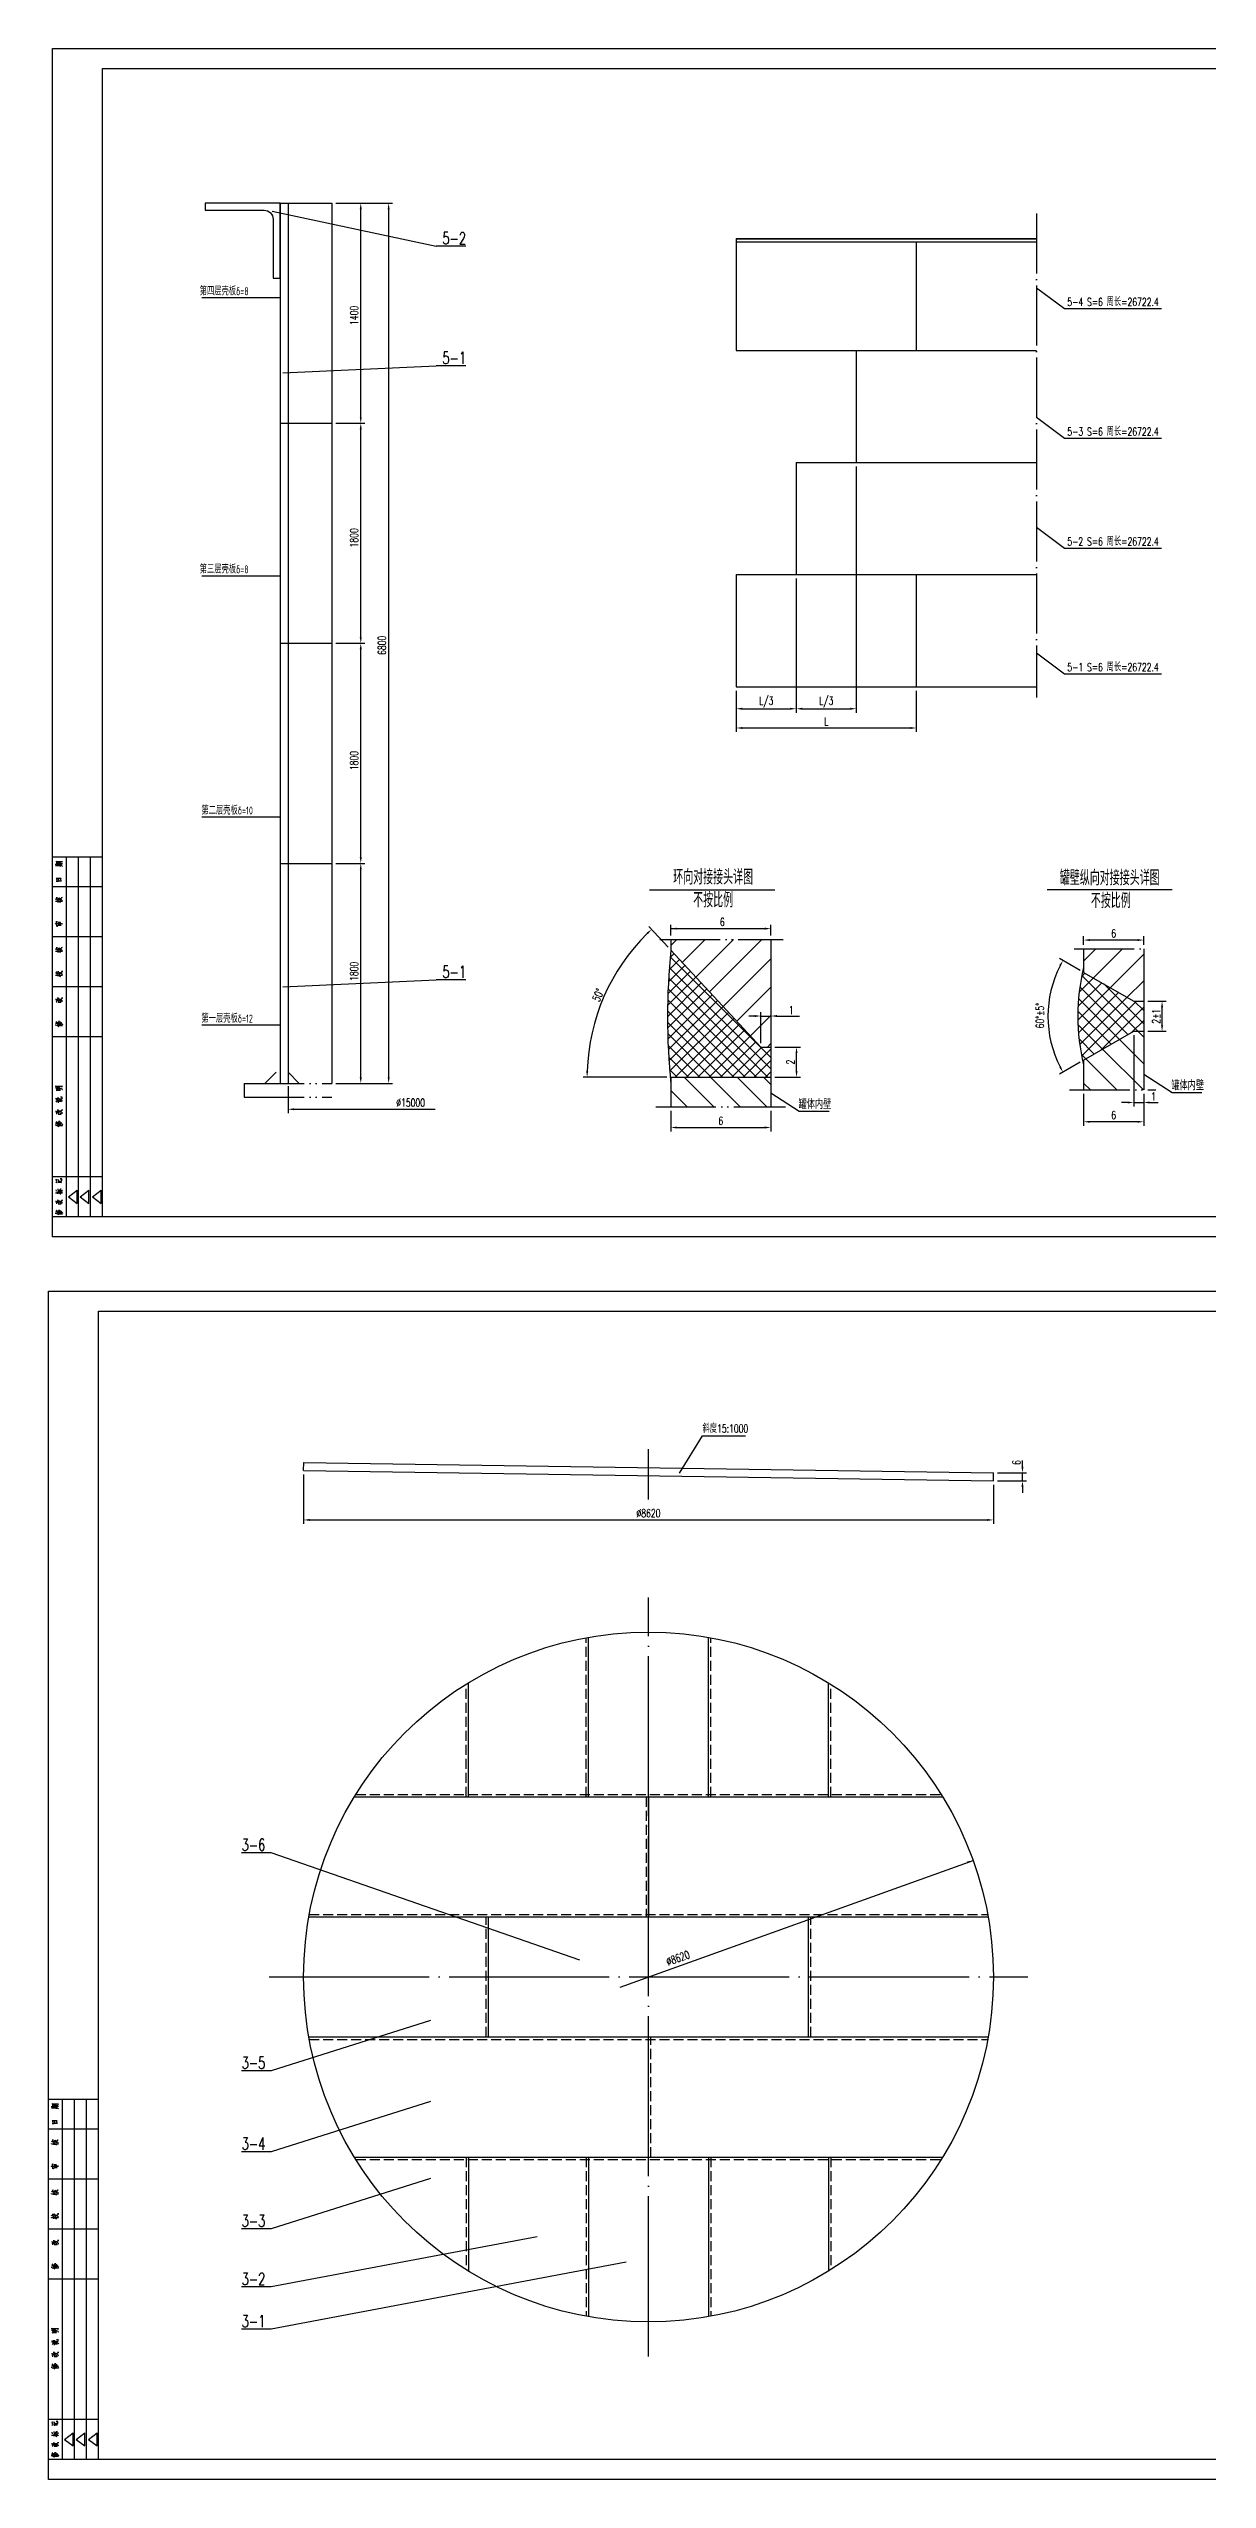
# Model space of a CAD drawing. Extents: x -7275 to 35952, y -7123 to 31390.
# Drawn here: x -7275 to 7205, y -7123 to 23253 of the extents above; entities that cross this region are included whole.
import ezdxf
from ezdxf.enums import TextEntityAlignment as Align

# ---------------------------------------------------------------- set-up
doc = ezdxf.new("R2010")
doc.units = 0
doc.header["$LTSCALE"] = 25
doc.header["$MEASUREMENT"] = 0
for name, pattern in [('DASHDOT-L', [90, 80, -5, 0, -5]), ('DASHDOT-M', [36, 30, -3, 0, -3]), ('DIVIDE-M', [39, 30, -3, 0, -3, 0, -3]), ('HIDDEN-M', [7, 5, -2])]:
    doc.linetypes.add(name, pattern=pattern)
doc.layers.get('0').update_dxf_attribs({"linetype": 'CONTINUOUS'})
for name, color, linetype in [('CDR_DWG1', 4, 'CONTINUOUS'), ('CDR_DWG2', 2, 'CONTINUOUS'), ('CDR_DWG3', 1, 'DASHDOT-M'), ('CDR_DWG4', 3, 'DIVIDE-M'), ('CDR_DWG5', 6, 'HIDDEN-M')]:
    doc.layers.add(name, color=color, linetype=linetype)
doc.styles.add('HZ', font='ROMANS.shx', dxfattribs={"width": 0.7, "height": 100, "bigfont": 'HZ.shx'})

# ---------------------------------------------------------------- blocks, each defined once
blk = doc.blocks.new('TUQA')
at = {"color": 4, "linetype": 'Continuous'}
for p, q in [((-25, 180), (0, 180)), ((-18, 0), (-18, 180)), ((0, 165), (-24.9, 165)), ((0, 140), (-24.9, 140)), ((0, 115), (-24.9, 115)), ((0, 90), (-24.9, 90)), ((0, 20), (-24.9, 20)), ((0, 0), (-25, 0))]:
    blk.add_line(p, q, dxfattribs=at)
at = {"color": 7, "linetype": 'Continuous'}
for p, q in [((-12, 0), (-12, 180)), ((-6, 0), (-6, 180))]:
    blk.add_line(p, q, dxfattribs=at)
at = {"color": 1, "linetype": 'Continuous'}
for p, q in [((-17.1, 10), (-12.7, 13.3)), ((-12.7, 6.7), (-12.7, 13.3)), ((-11.3, 10), (-6.9, 13.3)), ((-6.9, 6.7), (-6.9, 13.3)), ((-5.1, 10), (-0.8, 13.3)), ((-0.8, 6.7), (-0.8, 13.3)), ((-17.1, 10), (-12.7, 6.7)), ((-11.3, 10), (-6.9, 6.7)), ((-5.1, 10), (-0.8, 6.7))]:
    blk.add_line(p, q, dxfattribs=at)
at = {"color": 7, "linetype": 'Continuous'}
for points in [[(-23.7, 176.4), (-23.5, 176.4), (-23.5, 176.4), (-21.3, 176.4)], [(-23.5, 175.7), (-23.4, 175.7), (-23.4, 175.7), (-21.2, 175.7)], [(-23.3, 177), (-23, 177), (-23, 177), (-22.3, 177), (-22.3, 177), (-21.6, 177), (-21.6, 177), (-21.2, 177), (-21.2, 177), (-20.7, 176.8), (-20.7, 176.8), (-20.4, 176.7), (-20.4, 176.7), (-20, 176.4)], [(-22.9, 177), (-23.1, 177.8), (-23.1, 177.8), (-23.2, 177.7), (-23.2, 177.7), (-22.3, 177.7), (-22.3, 177.7), (-22.2, 177.7), (-22.2, 177.7), (-20.9, 177.7), (-20.9, 177.7), (-20.4, 177.7), (-20.4, 177.7), (-20.1, 177.7), (-20.1, 177.7), (-20, 177.7), (-20, 177.7), (-20.4, 177.3), (-20.4, 177.3), (-20.1, 177.6)], [(-22.7, 175.3), (-22.9, 176.8)], [(-22.2, 177.1), (-22.3, 177.5)], [(-22.2, 175.8), (-22.3, 176.2)], [(-21.8, 175.8), (-21.8, 176.2)], [(-21.5, 177), (-21.5, 177.1), (-21.5, 177.1), (-21.5, 177.5)], [(-21.1, 175.2), (-21.3, 176.8), (-21.3, 176.8), (-21.3, 176.7), (-21.3, 176.7), (-21.3, 176.6)], [(-21, 176.2), (-20.6, 176.5), (-20.6, 176.5), (-20.5, 176.5), (-20.5, 176.5), (-20.8, 176.4)], [(-20.9, 175.8), (-20.8, 175.8), (-20.8, 175.8), (-20.5, 175.6), (-20.5, 175.6), (-20.3, 175.4), (-20.3, 175.4), (-20.1, 175.2)], [(-23.6, 158.8), (-23.3, 159), (-23.3, 159), (-23.2, 159), (-23.2, 159), (-23.1, 159)], [(-23.3, 167.9), (-23, 167.9), (-23, 167.9), (-22.3, 167.9), (-22.3, 167.9), (-21.7, 168), (-21.7, 168), (-21.6, 168), (-21.6, 168), (-21.1, 168), (-21.1, 168), (-20.5, 168), (-20.5, 168), (-20.7, 168), (-20.7, 168), (-20.9, 168.9), (-20.9, 168.9), (-20.7, 169.1), (-20.7, 169.1), (-20.9, 169.2), (-20.9, 169.2), (-21.3, 169.2), (-21.3, 169.2), (-22, 169.2), (-22, 169.2), (-22.7, 169.2), (-22.7, 169.2), (-23.2, 169.2), (-23.2, 169.2), (-23.1, 169.3), (-23.1, 169.3), (-22.9, 167.9)], [(-22.7, 158.4), (-22.9, 159.8), (-22.9, 159.8), (-22.9, 159.7), (-22.9, 159.7), (-22.8, 159.5)], [(-22.7, 158.9), (-22.5, 158.9), (-22.5, 158.9), (-21.8, 158.5), (-21.8, 158.5), (-21.8, 158.4), (-21.8, 158.4), (-22, 159.2)], [(-22.6, 158.2), (-22.4, 157.2)], [(-22.4, 159.3), (-22.2, 159.3), (-22.2, 159.3), (-21.8, 159), (-21.8, 159), (-21.8, 159), (-21.8, 159), (-21.5, 158.8), (-21.5, 158.8), (-21.2, 158.5), (-21.2, 158.5), (-20.9, 158.2)], [(-22.2, 157.9), (-21.9, 158.2)], [(-21.9, 168), (-22.1, 168.9), (-22.1, 168.9), (-22.1, 168.8), (-22.1, 168.8), (-22, 168.6)], [(-21.8, 159.5), (-21.6, 159.4), (-21.6, 159.4), (-21.1, 159.1), (-21.1, 159.1), (-20.8, 158.8), (-20.8, 158.8), (-20.5, 158.5), (-20.5, 158.5), (-20.3, 158.2), (-20.3, 158.2), (-20.1, 158)], [(-21, 159), (-20.5, 159.5), (-20.5, 159.5), (-20.3, 159.6), (-20.3, 159.6), (-20.6, 159.5)], [(-23.7, 146.4), (-23.4, 146.6), (-23.4, 146.6), (-23.2, 146.6)], [(-23.6, 157.8), (-23.5, 157.9), (-23.5, 157.9), (-23.5, 157.8), (-23.5, 157.8), (-20.1, 157.8), (-20.1, 157.8), (-20.4, 157.8), (-20.4, 157.8), (-20.6, 157.8)], [(-22.9, 145.5), (-23, 147.8), (-23, 147.8), (-23.1, 147.7), (-23.1, 147.7), (-22.7, 147.4)], [(-22.8, 146.5), (-22.7, 146.6), (-22.7, 146.6), (-20.1, 146.5), (-20.1, 146.5), (-20.3, 146.5), (-20.3, 146.5), (-20.6, 146.5)], [(-22.4, 157.9), (-22, 157.6), (-22, 157.6), (-21.6, 157.5), (-21.6, 157.5), (-21.3, 157.3), (-21.3, 157.3), (-21.1, 157.1)], [(-21.2, 147.1), (-21.1, 147.2), (-21.1, 147.2), (-22.4, 147.4), (-22.4, 147.4), (-22.3, 147.4), (-22.3, 147.4), (-22.1, 145.8)], [(-22.4, 145.7), (-22.1, 145.8), (-22.1, 145.8), (-20.8, 145.9), (-20.8, 145.9), (-21.1, 145.9), (-21.1, 145.9), (-21.2, 147.1), (-21.2, 147.1), (-21.2, 147), (-21.2, 147), (-21.2, 146.7)], [(-21.7, 146.1), (-21.8, 147)], [(-23.6, 133.8), (-23.3, 134), (-23.3, 134), (-23.2, 134), (-23.2, 134), (-23.1, 134)], [(-23.2, 145.5), (-22.9, 145.5), (-22.9, 145.5), (-22.7, 145.5), (-22.7, 145.5), (-22.5, 145.4), (-22.5, 145.4), (-22.4, 145.4)], [(-22.7, 133.4), (-22.9, 134.8), (-22.9, 134.8), (-22.9, 134.7), (-22.9, 134.7), (-22.8, 134.5)], [(-22.7, 133.9), (-22.5, 133.9), (-22.5, 133.9), (-21.8, 133.5), (-21.8, 133.5), (-21.8, 133.4), (-21.8, 133.4), (-22, 134.2)], [(-22.4, 134.3), (-22.2, 134.3), (-22.2, 134.3), (-21.8, 134), (-21.8, 134), (-21.8, 134), (-21.8, 134), (-21.5, 133.8), (-21.5, 133.8), (-21.2, 133.5), (-21.2, 133.5), (-20.9, 133.2)], [(-21.8, 134.5), (-21.6, 134.4), (-21.6, 134.4), (-21.1, 134.1), (-21.1, 134.1), (-20.8, 133.8), (-20.8, 133.8), (-20.5, 133.5), (-20.5, 133.5), (-20.3, 133.2), (-20.3, 133.2), (-20.1, 133)], [(-21, 134), (-20.5, 134.5), (-20.5, 134.5), (-20.3, 134.6), (-20.3, 134.6), (-20.6, 134.5)], [(-23.6, 132.8), (-23.5, 132.9), (-23.5, 132.9), (-23.5, 132.8), (-23.5, 132.8), (-20.1, 132.8), (-20.1, 132.8), (-20.4, 132.8), (-20.4, 132.8), (-20.6, 132.8)], [(-23.6, 121.8), (-23.4, 122), (-23.4, 122), (-23.2, 122), (-23.2, 122), (-23, 122)], [(-22.7, 121.4), (-22.9, 122.7), (-22.9, 122.7), (-22.9, 122.6), (-22.9, 122.6), (-22.9, 122.5)], [(-22.6, 133.2), (-22.4, 132.2)], [(-22.5, 122.2), (-22.2, 122.5), (-22.2, 122.5), (-22, 122.6), (-22, 122.6), (-21.9, 122.7)], [(-22.5, 121.8), (-22.3, 121.7), (-22.3, 121.7), (-21.9, 121.5), (-21.9, 121.5), (-21.6, 121.3), (-21.6, 121.3), (-21.5, 121.2)], [(-22.4, 132.9), (-22, 132.6), (-22, 132.6), (-21.6, 132.5), (-21.6, 132.5), (-21.3, 132.3), (-21.3, 132.3), (-21.1, 132.1)], [(-22.2, 132.9), (-21.9, 133.2)], [(-22.1, 122.2), (-21.8, 122.2), (-21.8, 122.2), (-21.4, 122.1), (-21.4, 122.1), (-21.1, 121.9), (-21.1, 121.9), (-20.8, 121.8), (-20.8, 121.8), (-20.6, 121.6), (-20.6, 121.6), (-20.4, 121.5), (-20.4, 121.5), (-20.3, 121.3), (-20.3, 121.3), (-20.1, 121.1)], [(-21.7, 121.5), (-21.6, 121.6), (-21.6, 121.6), (-20.3, 122.5), (-20.3, 122.5), (-20.2, 123), (-20.2, 123), (-20.3, 122.5), (-20.3, 122.5), (-20.4, 122.4)], [(-23.6, 120.8), (-23.5, 120.9), (-23.5, 120.9), (-23.5, 120.9), (-23.5, 120.9), (-20.1, 120.9), (-20.1, 120.9), (-20.3, 120.8), (-20.3, 120.8), (-20.6, 120.9)], [(-22.7, 121.2), (-22.5, 120.3)], [(-22.5, 120.9), (-22.1, 120.7), (-22.1, 120.7), (-21.7, 120.5), (-21.7, 120.5), (-21.4, 120.4), (-21.4, 120.4), (-21.1, 120.2)], [(-22.2, 108.5), (-22.4, 109.6), (-22.4, 109.6), (-22.4, 109.5), (-22.4, 109.5), (-22.4, 109.3)], [(-22.3, 120.9), (-22, 121.2)], [(-21.9, 108.4), (-21.8, 108.4), (-21.8, 108.4), (-20.3, 109.2), (-20.3, 109.2), (-20.2, 109.7), (-20.2, 109.7), (-20.3, 109.2), (-20.3, 109.2), (-20.5, 109.1)], [(-23.6, 108.9), (-23.3, 108.8), (-23.3, 108.8), (-22.8, 108.7), (-22.8, 108.7), (-22.3, 108.5), (-22.3, 108.5), (-22, 108.3), (-22, 108.3), (-21.8, 108.2), (-21.8, 108.2), (-21.5, 108.1)], [(-22.9, 107.2), (-23.1, 108.2), (-23.1, 108.2), (-23.2, 108.1), (-23.2, 108.1), (-22.2, 108), (-22.2, 108), (-22.2, 108.1), (-22.2, 108.1), (-22, 107.4), (-22, 107.4), (-22.3, 107.3), (-22.3, 107.3), (-22, 107.4), (-22, 107.4), (-20.7, 107.4)], [(-23.1, 96.7), (-23, 96.8), (-23, 96.8), (-23.1, 97.6), (-23.1, 97.6), (-23.2, 97.5), (-23.2, 97.5), (-22.8, 97.3), (-22.8, 97.3), (-22.4, 97), (-22.4, 97), (-22.2, 96.8), (-22.2, 96.8), (-22, 96.6), (-22, 96.6), (-21.8, 96.4), (-21.8, 96.4), (-21.7, 96.2)], [(-22.8, 96.6), (-22.7, 96.7), (-22.7, 96.7), (-21.7, 97.7), (-21.7, 97.7), (-21.7, 98), (-21.7, 98), (-21.7, 97.7), (-21.7, 97.7), (-21.8, 97.6)], [(-22.3, 109.1), (-22.1, 109.1), (-22.1, 109.1), (-21.7, 109), (-21.7, 109), (-21.4, 108.9), (-21.4, 108.9), (-21.2, 108.8), (-21.2, 108.8), (-21, 108.7), (-21, 108.7), (-20.8, 108.5), (-20.8, 108.5), (-20.6, 108.4), (-20.6, 108.4), (-20.4, 108.2), (-20.4, 108.2), (-20.3, 108), (-20.3, 108), (-20.2, 107.8), (-20.2, 107.8), (-20.1, 107.7)], [(-21.6, 97.2), (-21.5, 97.2), (-21.5, 97.2), (-21.5, 97.2), (-21.5, 97.2), (-21.2, 96.9), (-21.2, 96.9), (-21.1, 96.8), (-21.1, 96.8), (-21, 96.7), (-21, 96.7), (-20.8, 96.5), (-20.8, 96.5), (-20.7, 96.3)], [(-20.6, 107.3), (-21.3, 108.1)], [(-21.3, 97.5), (-21.1, 97.4), (-21.1, 97.4), (-20.8, 97.1), (-20.8, 97.1), (-20.6, 96.9), (-20.6, 96.9), (-20.4, 96.6), (-20.4, 96.6), (-20.2, 96.4), (-20.2, 96.4), (-20.1, 96.1), (-20.1, 96.1), (-20.1, 96)], [(-23.7, 96), (-23.5, 96), (-23.5, 96), (-23, 95.8), (-23, 95.8), (-23, 95.8), (-23, 95.8), (-22.6, 95.6), (-22.6, 95.6), (-22.3, 95.4), (-22.3, 95.4), (-22.1, 95.2), (-22.1, 95.2), (-21.9, 95.1)], [(-23.6, 96.9), (-23.2, 96.8), (-23.2, 96.8), (-22.8, 96.6), (-22.8, 96.6), (-22.6, 96.4), (-22.6, 96.4), (-22.5, 96.4), (-22.5, 96.4), (-22.3, 96.3)], [(-22.7, 95.7), (-20.1, 95.7), (-20.1, 95.7), (-20.4, 95.6), (-20.4, 95.6), (-20.8, 95.7)], [(-22.6, 96.1), (-20.9, 96.1), (-20.9, 96.1), (-21.1, 96), (-21.1, 96), (-21.3, 96.1)], [(-22, 97), (-21.9, 97), (-21.9, 97), (-21.9, 97), (-21.9, 97), (-21.6, 96.7), (-21.6, 96.7), (-21.4, 96.5), (-21.4, 96.5), (-21.3, 96.4)], [(-23.6, 64.5), (-23.3, 64.6), (-23.3, 64.6), (-22.6, 64.6), (-22.6, 64.6), (-22, 64.6), (-22, 64.6), (-21.6, 64.5), (-21.6, 64.5), (-21.2, 64.4), (-21.2, 64.4), (-20.8, 64.2), (-20.8, 64.2), (-20.4, 64), (-20.4, 64), (-20.2, 63.7), (-20.2, 63.7), (-20.1, 63.7)], [(-23.3, 64.6), (-23.3, 64.6), (-23.3, 64.6), (-23.4, 65.6), (-23.4, 65.6), (-23.5, 65.4), (-23.5, 65.4), (-23.3, 65.4), (-23.3, 65.4), (-21.1, 65.4), (-21.1, 65.4), (-20.7, 65.4), (-20.7, 65.4), (-20.4, 65.4), (-20.4, 65.4), (-20.1, 65.3), (-20.1, 65.3), (-20.6, 64.9)], [(-23.3, 63.3), (-22.9, 63.4), (-22.9, 63.4), (-21, 63.4), (-21, 63.4), (-21.3, 63.3), (-21.3, 63.3), (-21.3, 63.4), (-21.3, 63.4), (-21.4, 63.8), (-21.4, 63.8), (-21.1, 64), (-21.1, 64), (-21.2, 64), (-21.2, 64), (-22.2, 64), (-22.2, 64), (-23.1, 64), (-23.1, 64), (-23, 64.1), (-23, 64.1), (-23, 64), (-23, 64), (-22.9, 63.4)], [(-22.4, 64.6), (-22.4, 64.7), (-22.4, 64.7), (-22.5, 65.2), (-22.5, 65.2), (-22.6, 65.1), (-22.6, 65.1), (-22.5, 65.1)], [(-22.2, 63.4), (-22.2, 63.8), (-22.2, 63.8), (-22.2, 63.8)], [(-21.7, 64.6), (-21.7, 64.6), (-21.7, 64.6), (-21.8, 65.2), (-21.8, 65.2), (-21.8, 65.1), (-21.8, 65.1), (-21.8, 65)], [(-23.6, 59.3), (-23.5, 59.3), (-23.5, 59.3), (-22.6, 59)], [(-23.6, 52.9), (-23.3, 52.9), (-23.3, 52.9), (-22.8, 52.7), (-22.8, 52.7), (-22.3, 52.5), (-22.3, 52.5), (-22, 52.4), (-22, 52.4), (-21.8, 52.3), (-21.8, 52.3), (-21.5, 52.2)], [(-23.4, 58.4), (-23.4, 58.4), (-23.4, 58.4), (-23, 58.7), (-23, 58.7), (-22.8, 58.7)], [(-23.2, 57.4), (-22.9, 57.8), (-22.9, 57.8), (-22.8, 57.8), (-22.8, 57.8), (-23, 57.7)], [(-22.9, 51.3), (-23.1, 52.3), (-23.1, 52.3), (-23.2, 52.2), (-23.2, 52.2), (-22.2, 52.1), (-22.2, 52.1), (-22.2, 52.2), (-22.2, 52.2), (-22, 51.4), (-22, 51.4), (-22.3, 51.4), (-22.3, 51.4), (-22, 51.4), (-22, 51.4), (-20.7, 51.4)], [(-22.7, 58.3), (-22.5, 58.4), (-22.5, 58.4), (-21.6, 58.4), (-21.6, 58.4), (-21.8, 58.4), (-21.8, 58.4), (-21.9, 59.3), (-21.9, 59.3), (-21.9, 59.3), (-21.9, 59.3), (-22.7, 59.3), (-22.7, 59.3), (-22.7, 59.4), (-22.7, 59.4), (-22.5, 58.4)], [(-22.2, 52.5), (-22.4, 53.7), (-22.4, 53.7), (-22.4, 53.5), (-22.4, 53.5), (-22.4, 53.3)], [(-22.3, 53.2), (-22.1, 53.2), (-22.1, 53.2), (-21.7, 53.1), (-21.7, 53.1), (-21.4, 53), (-21.4, 53), (-21.2, 52.9), (-21.2, 52.9), (-21, 52.7), (-21, 52.7), (-20.8, 52.6), (-20.8, 52.6), (-20.6, 52.4), (-20.6, 52.4), (-20.4, 52.2), (-20.4, 52.2), (-20.3, 52), (-20.3, 52), (-20.2, 51.9), (-20.2, 51.9), (-20.1, 51.7)], [(-22, 57.1), (-22, 57.2), (-22, 57.2), (-22.2, 57.9), (-22.2, 57.9), (-22.2, 57.8), (-22.2, 57.8), (-20.5, 57.7), (-20.5, 57.7), (-20.5, 57.7), (-20.5, 57.7), (-21.3, 58.3)], [(-21.9, 52.4), (-21.8, 52.5), (-21.8, 52.5), (-20.3, 53.3), (-20.3, 53.3), (-20.2, 53.7), (-20.2, 53.7), (-20.3, 53.3), (-20.3, 53.3), (-20.5, 53.2)], [(-21.7, 59), (-21.5, 59), (-21.5, 59), (-20.6, 59), (-20.6, 59), (-20.4, 59), (-20.4, 59), (-20.3, 59.1), (-20.3, 59.1), (-20.3, 59.2), (-20.3, 59.2), (-20.3, 59.9), (-20.3, 59.9), (-21.1, 59.8)], [(-21.7, 58.7), (-21.4, 58.6), (-21.4, 58.6), (-21.1, 58.6), (-21.1, 58.6), (-20.7, 58.4), (-20.7, 58.4), (-20.5, 58.2), (-20.5, 58.2), (-20.2, 58), (-20.2, 58), (-20.1, 57.8)], [(-20.6, 51.3), (-21.3, 52.1)], [(-23.7, 46), (-23.5, 46), (-23.5, 46), (-23, 45.8), (-23, 45.8), (-23, 45.8), (-23, 45.8), (-22.6, 45.6), (-22.6, 45.6), (-22.3, 45.4), (-22.3, 45.4), (-22.1, 45.2), (-22.1, 45.2), (-21.9, 45.1)], [(-23.6, 46.9), (-23.2, 46.8), (-23.2, 46.8), (-22.8, 46.6), (-22.8, 46.6), (-22.6, 46.4), (-22.6, 46.4), (-22.5, 46.4), (-22.5, 46.4), (-22.3, 46.3)], [(-23.1, 46.7), (-23, 46.8), (-23, 46.8), (-23.1, 47.6), (-23.1, 47.6), (-23.2, 47.5), (-23.2, 47.5), (-22.8, 47.3), (-22.8, 47.3), (-22.4, 47), (-22.4, 47), (-22.2, 46.8), (-22.2, 46.8), (-22, 46.6), (-22, 46.6), (-21.8, 46.4), (-21.8, 46.4), (-21.7, 46.2)], [(-22.8, 46.6), (-22.7, 46.7), (-22.7, 46.7), (-21.7, 47.7), (-21.7, 47.7), (-21.7, 48), (-21.7, 48), (-21.7, 47.7), (-21.7, 47.7), (-21.8, 47.6)], [(-22.7, 45.7), (-20.1, 45.7), (-20.1, 45.7), (-20.4, 45.6), (-20.4, 45.6), (-20.8, 45.7)], [(-22.6, 46.1), (-20.9, 46.1), (-20.9, 46.1), (-21.1, 46), (-21.1, 46), (-21.3, 46.1)], [(-22, 47), (-21.9, 47), (-21.9, 47), (-21.9, 47), (-21.9, 47), (-21.6, 46.7), (-21.6, 46.7), (-21.4, 46.5), (-21.4, 46.5), (-21.3, 46.4)], [(-21.6, 47.2), (-21.5, 47.2), (-21.5, 47.2), (-21.5, 47.2), (-21.5, 47.2), (-21.2, 46.9), (-21.2, 46.9), (-21.1, 46.8), (-21.1, 46.8), (-21, 46.7), (-21, 46.7), (-20.8, 46.5), (-20.8, 46.5), (-20.7, 46.3)], [(-21.3, 47.5), (-21.1, 47.4), (-21.1, 47.4), (-20.8, 47.1), (-20.8, 47.1), (-20.6, 46.9), (-20.6, 46.9), (-20.4, 46.6), (-20.4, 46.6), (-20.2, 46.4), (-20.2, 46.4), (-20.1, 46.1), (-20.1, 46.1), (-20.1, 46)], [(-23.4, 17), (-23.1, 17.3), (-23.1, 17.3), (-23, 17.4), (-23, 17.4), (-22.9, 17.4), (-22.9, 17.4), (-23.1, 17.3)], [(-23, 17.8), (-23.2, 18.8), (-23.2, 18.8), (-23.3, 18.7), (-23.3, 18.7), (-22.2, 18.6), (-22.2, 18.6), (-22.2, 18.7), (-22.2, 18.7), (-22.1, 17.9)], [(-23, 12.8), (-23.2, 13.6)], [(-22.4, 11.6), (-22.6, 12.5)], [(-22.4, 17.8), (-22, 17.9), (-22, 17.9), (-21, 17.9), (-21, 17.9), (-20.7, 17.9), (-20.7, 17.9), (-20.6, 17.9), (-20.6, 17.9), (-20.5, 18), (-20.5, 18), (-20.4, 18.1), (-20.4, 18.1), (-20.4, 18.3), (-20.4, 18.3), (-20.4, 18.5), (-20.4, 18.5), (-20.4, 19), (-20.4, 19), (-21.2, 19), (-21.2, 19), (-20.4, 19)], [(-22.1, 16.8), (-22.3, 17.4), (-22.3, 17.4), (-22.4, 17.3), (-22.4, 17.3), (-20.7, 17.2), (-20.7, 17.2), (-20.5, 17.1), (-20.5, 17.1), (-21.3, 17.7)], [(-22.1, 12.6), (-22.3, 14)], [(-22.1, 13.2), (-22, 13.2), (-22, 13.2), (-20.5, 13.2), (-20.5, 13.2), (-20.2, 13.2), (-20.2, 13.2), (-20.1, 13.2), (-20.1, 13.2), (-20.5, 12.8), (-20.5, 12.8), (-20.1, 13.2)], [(-22.1, 12.2), (-21.7, 12.5)], [(-21.7, 12.9), (-21.5, 12.8), (-21.5, 12.8), (-20.7, 12.4)], [(-21.5, 13.5), (-21, 13.9), (-21, 13.9), (-20.7, 13.9), (-20.7, 13.9), (-21.1, 13.8)], [(-23.7, 1.9), (-23.5, 1.9), (-23.5, 1.9), (-23, 1.7), (-23, 1.7), (-23, 1.7), (-23, 1.7), (-22.6, 1.5), (-22.6, 1.5), (-22.3, 1.4), (-22.3, 1.4), (-22.1, 1.2), (-22.1, 1.2), (-21.9, 1.1)], [(-23.6, 12.1), (-20.6, 12.1), (-20.6, 12.1), (-20, 12.1), (-20, 12.1), (-20.3, 12), (-20.3, 12), (-20.6, 12.1)], [(-23.6, 7.9), (-23.3, 7.9), (-23.3, 7.9), (-22.8, 7.7), (-22.8, 7.7), (-22.3, 7.6), (-22.3, 7.6), (-22, 7.4), (-22, 7.4), (-21.8, 7.3), (-21.8, 7.3), (-21.5, 7.3)], [(-23.6, 2.7), (-23.2, 2.5), (-23.2, 2.5), (-22.8, 2.4), (-22.8, 2.4), (-22.6, 2.3), (-22.6, 2.3), (-22.5, 2.2), (-22.5, 2.2), (-22.3, 2.1)], [(-22.9, 6.5), (-23.1, 7.3), (-23.1, 7.3), (-23.2, 7.3), (-23.2, 7.3), (-22.2, 7.2), (-22.2, 7.2), (-22.2, 7.3), (-22.2, 7.3), (-22, 6.6), (-22, 6.6), (-22.3, 6.6), (-22.3, 6.6), (-22, 6.6), (-22, 6.6), (-20.7, 6.6)], [(-23.1, 2.5), (-23, 2.6), (-23, 2.6), (-23.1, 3.2), (-23.1, 3.2), (-23.2, 3.2), (-23.2, 3.2), (-22.8, 3), (-22.8, 3), (-22.4, 2.8), (-22.4, 2.8), (-22.2, 2.6), (-22.2, 2.6), (-22, 2.4), (-22, 2.4), (-21.8, 2.2), (-21.8, 2.2), (-21.7, 2.1)], [(-22.8, 2.4), (-22.7, 2.5), (-22.7, 2.5), (-21.7, 3.3), (-21.7, 3.3), (-21.7, 3.6), (-21.7, 3.6), (-21.7, 3.3), (-21.7, 3.3), (-21.8, 3.2)], [(-22.7, 1.6), (-20.1, 1.6), (-20.1, 1.6), (-20.4, 1.6), (-20.4, 1.6), (-20.8, 1.6)], [(-22.6, 1.9), (-20.9, 1.9), (-20.9, 1.9), (-21.1, 1.9), (-21.1, 1.9), (-21.3, 1.9)], [(-22.4, 12.1), (-22, 12), (-22, 12), (-21.6, 11.8), (-21.6, 11.8), (-21.2, 11.6), (-21.2, 11.6), (-20.9, 11.5)], [(-22.2, 7.6), (-22.4, 8.5), (-22.4, 8.5), (-22.4, 8.4), (-22.4, 8.4), (-22.4, 8.3)], [(-22.3, 8.1), (-22.1, 8.1), (-22.1, 8.1), (-21.7, 8), (-21.7, 8), (-21.4, 7.9), (-21.4, 7.9), (-21.2, 7.8), (-21.2, 7.8), (-21, 7.7), (-21, 7.7), (-20.8, 7.6), (-20.8, 7.6), (-20.6, 7.5), (-20.6, 7.5), (-20.4, 7.3), (-20.4, 7.3), (-20.3, 7.1), (-20.3, 7.1), (-20.2, 7), (-20.2, 7), (-20.1, 6.8)], [(-22, 2.8), (-21.9, 2.7), (-21.9, 2.7), (-21.9, 2.7), (-21.9, 2.7), (-21.6, 2.5), (-21.6, 2.5), (-21.4, 2.3), (-21.4, 2.3), (-21.3, 2.2)], [(-21.9, 7.5), (-21.8, 7.5), (-21.8, 7.5), (-20.3, 8.2), (-20.3, 8.2), (-20.2, 8.6), (-20.2, 8.6), (-20.3, 8.2), (-20.3, 8.2), (-20.5, 8.1)], [(-21.6, 2.9), (-21.5, 2.9), (-21.5, 2.9), (-21.5, 2.9), (-21.5, 2.9), (-21.2, 2.6), (-21.2, 2.6), (-21.1, 2.6), (-21.1, 2.6), (-21, 2.5), (-21, 2.5), (-20.8, 2.3), (-20.8, 2.3), (-20.7, 2.1)], [(-20.6, 6.5), (-21.3, 7.2)], [(-21.3, 3.1), (-21.1, 3.1), (-21.1, 3.1), (-20.8, 2.8), (-20.8, 2.8), (-20.6, 2.6), (-20.6, 2.6), (-20.4, 2.4), (-20.4, 2.4), (-20.2, 2.2), (-20.2, 2.2), (-20.1, 2), (-20.1, 2), (-20.1, 1.8)]]:
    blk.add_lwpolyline(points, dxfattribs=at)

msp = doc.modelspace()

# ---------------------------------------------------------------- hatches: boundary and pattern name
h = msp.add_hatch()
h.set_pattern_fill('ANSI37', color=256, scale=800, style=0)
h.set_pattern_definition([(45, (-11595.51, -7123.25), (-70.71068, 70.71068), []), (135, (-11595.51, -7123.25), (-70.71068, -70.71068), [])])
h.paths.add_polyline_path([(500, 11987, 0.049886), (500, 10317), (500, 10400), (1750, 10400), (1750, 10775), (1625, 10775)])
h = msp.add_hatch()
h.set_pattern_fill('ANSI31', color=256, scale=2000, style=0)
h.set_pattern_definition([(45, (-11595.51, -7123.25), (-176.7767, 176.7767), [])])
h.paths.add_polyline_path([(1625, 10775), (1750, 10775), (1750, 12119), (500, 12119), (500, 11987)])
h = msp.add_hatch()
h.set_pattern_fill('ANSI31', color=256, scale=1875, style=0)
h.set_pattern_definition([(45, (-11345.2, 20366.87), (-165.7282, 165.7282), [])])
h.paths.add_polyline_path([(5659, 12003), (5659, 11709), (6284, 11348), (6409, 11348), (6409, 12003)])
h = msp.add_hatch()
h.set_pattern_fill('ANSI37', color=256, scale=937.5, angle=90, style=0)
h.set_pattern_definition([(135, (-11345.2, 20366.87), (-82.8641, -82.8641), []), (225, (-11345.2, 20366.87), (82.8641, -82.8641), [])])
h.paths.add_polyline_path([(5659, 11709), (5659, 11770, 0.120785), (5659, 10554), (5659, 10612), (6284, 10973), (6409, 10973), (6409, 11348), (6284, 11348)])
h = msp.add_hatch()
h.set_pattern_fill('ANSI31', color=256, scale=1875, angle=90, style=0)
h.set_pattern_definition([(135, (-11345.2, 20366.87), (-165.7282, -165.7282), [])])
h.paths.add_polyline_path([(6409, 10240), (6409, 10973), (6284, 10973), (5659, 10612), (5659, 10240)])
h = msp.add_hatch()
h.set_pattern_fill('ANSI31', color=256, scale=1875, angle=90, style=0)
h.set_pattern_definition([(135, (-11453.2, 23181.2), (-165.7282, -165.7282), [])])
h.paths.add_polyline_path([(1750, 10028), (1750, 10400), (500, 10400), (500, 10028)])

# ---------------------------------------------------------------- linework, layer by layer
at = {"color": 4}
for p, q in [((-6600, 23003), (13525, 23003)), ((-6600, 8653), (-6600, 23003)), ((13525, 8653), (-6600, 8653))]:
    msp.add_line(p, q, dxfattribs=at)
for p, q in [((-3735, 21321), (-3735, 10321)), ((-3685, 21321), (-3324, 21321)), ((-3685, 21321), (-3324, 21321)), ((-3685, 21321), (-2976, 21321)), ((-4480, 21220), (-2434, 20783)), ((-3374, 18646), (-3374, 21246)), ((-3026, 21246), (-3026, 10396)), ((-2062, 20783), (-2434, 20783)), ((-4383, 20137), (-5361, 20137)), ((5068, 20265), (5419, 20004)), ((5419, 20004), (6630, 20004)), ((-4349, 19200), (-2434, 19287)), ((-2062, 19287), (-2434, 19287)), ((-3685, 18571), (-3324, 18571)), ((-3685, 18571), (-3324, 18571)), ((5068, 18645), (5419, 18383)), ((-3374, 15896), (-3374, 18496)), ((5419, 18383), (6630, 18383)), ((2818, 18029), (2818, 14953)), ((5068, 17272), (5419, 17010)), ((5419, 17010), (6630, 17010)), ((-4383, 16662), (-5361, 16662)), ((2068, 16629), (2068, 14953)), ((2068, 16629), (2068, 14953)), ((-3685, 15821), (-3324, 15821)), ((-3685, 15821), (-3324, 15821)), ((-3374, 13146), (-3374, 15746)), ((5068, 15701), (5419, 15440)), ((1318, 15229), (1318, 14713)), ((1318, 15229), (1318, 14953)), ((3568, 15229), (3568, 14713)), ((5419, 15440), (6630, 15440)), ((1393, 15003), (1993, 15003)), ((2143, 15003), (2743, 15003)), ((1393, 14763), (3493, 14763)), ((-4383, 13648), (-5361, 13648)), ((-3685, 13071), (-3324, 13071)), ((-3685, 13071), (-3324, 13071)), ((-3374, 10396), (-3374, 12996)), ((466, 12024), (226, 12283)), ((500, 12169), (500, 12305)), ((1675, 12255), (500, 12255)), ((1750, 12169), (1750, 12305)), ((5659, 12053), (5659, 12163)), ((6409, 12053), (6409, 12163)), ((5615, 11734), (5356, 11883)), ((6334, 12113), (5734, 12113)), ((-4349, 11528), (-2434, 11615)), ((-2062, 11615), (-2434, 11615)), ((6459, 11348), (6689, 11348)), ((6639, 11048), (6639, 11273)), ((-4383, 11048), (-5361, 11048)), ((1550, 11163), (1475, 11163)), ((1625, 10825), (1625, 11213)), ((1625, 11163), (1750, 11163)), ((1825, 11163), (2108, 11163)), ((6459, 10973), (6689, 10973)), ((1800, 10775), (2121, 10775)), ((2071, 10475), (2071, 10700)), ((6284, 10923), (6284, 10033)), ((450, 10400), (-596, 10400)), ((1800, 10400), (2121, 10400)), ((5615, 10587), (5356, 10437)), ((6409, 10438), (6765, 10209)), ((-4283, 10288), (-4283, 9948)), ((-3685, 10321), (-2976, 10321)), ((1750, 10204), (2106, 9975)), ((5659, 10190), (5659, 9792)), ((6209, 10083), (6134, 10083)), ((6284, 10083), (6409, 10083)), ((6409, 10190), (6409, 9792)), ((6409, 10190), (6409, 10033)), ((6484, 10083), (6590, 10083)), ((6765, 10209), (7137, 10209)), ((-4208, 9998), (-2444, 9998)), ((500, 9978), (500, 9720)), ((575, 9770), (1675, 9770)), ((1750, 9978), (1750, 9720)), ((2106, 9975), (2479, 9975)), ((6334, 9842), (5734, 9842)), ((607, 5449), (896, 5917)), ((896, 5917), (1435, 5917)), ((4895, 5530), (4895, 5608)), ((-4089, 5434), (-4089, 4816)), ((4531, 5305), (4531, 4816)), ((4581, 5355), (4945, 5355)), ((4583, 5455), (4945, 5455)), ((4895, 5355), (4895, 5455)), ((4895, 5280), (4895, 5205)), ((-4014, 4866), (4456, 4866)), ((-134, -972), (4278, 612))]:
    msp.add_line(p, q)
for points in [[(-7225, 8403), (-7225, 23253), (13775, 23253), (13775, 8403)], [(-7275, -7123), (-7275, 7727), (13725, 7727), (13725, -7123)]]:
    msp.add_lwpolyline(points, close=True)
msp.add_lwpolyline([(-6650, -6873), (-6650, 7477), (13475, 7477), (13475, -6873)], close=True, dxfattribs=at)
for points in [[(-637, -633), (-4495, 706), (-4866, 706)], [(-2504, -1389), (-4495, -2017), (-4866, -2017)], [(-2504, -2400), (-4495, -3028), (-4866, -3028)], [(-2504, -3364), (-4495, -3992), (-4866, -3992)], [(-1168, -4091), (-4495, -4719), (-4866, -4719)], [(-59, -4410), (-4495, -5247), (-4866, -5247)]]:
    msp.add_lwpolyline(points)
for centre, radius, start, end in [((1973, 10400), 2519, 134.5776, 178.2941), ((6609, 11160), 1396, 153.0784, 206.9216)]:
    msp.add_arc(centre, radius, start, end)
for points in [[(-3387, 21246), (-3362, 21246), (-3374, 21321)], [(-3038, 21246), (-3013, 21246), (-3026, 21321)], [(-3387, 18646), (-3362, 18646), (-3374, 18571)], [(-3387, 18496), (-3362, 18496), (-3374, 18571)], [(-3387, 15896), (-3362, 15896), (-3374, 15821)], [(-3387, 15746), (-3362, 15746), (-3374, 15821)], [(1393, 15016), (1393, 14991), (1318, 15003)], [(1993, 15016), (1993, 14991), (2068, 15003)], [(2143, 15016), (2143, 14991), (2068, 15003)], [(2743, 15016), (2743, 14991), (2818, 15003)], [(1393, 14775), (1393, 14750), (1318, 14763)], [(3493, 14775), (3493, 14750), (3568, 14763)], [(-3387, 13146), (-3362, 13146), (-3374, 13071)], [(-3387, 12996), (-3362, 12996), (-3374, 13071)], [(197, 12204), (214, 12186), (260, 12246)], [(575, 12268), (575, 12243), (500, 12255)], [(1675, 12268), (1675, 12243), (1750, 12255)], [(5353, 11798), (5375, 11787), (5400, 11858)], [(5734, 12125), (5734, 12100), (5659, 12113)], [(6334, 12125), (6334, 12100), (6409, 12113)], [(6626, 11273), (6651, 11273), (6639, 11348)], [(1550, 11176), (1550, 11151), (1625, 11163)], [(1825, 11176), (1825, 11151), (1750, 11163)], [(6626, 11048), (6651, 11048), (6639, 10973)], [(2059, 10700), (2084, 10700), (2071, 10775)], [(-3387, 10396), (-3362, 10396), (-3374, 10321)], [(-3038, 10396), (-3013, 10396), (-3026, 10321)], [(-532, 10475), (-557, 10475), (-546, 10400)], [(2059, 10475), (2084, 10475), (2071, 10400)], [(5375, 10534), (5353, 10522), (5400, 10462)], [(6209, 10095), (6209, 10070), (6284, 10083)], [(6484, 10095), (6484, 10070), (6409, 10083)], [(-4208, 10011), (-4208, 9986), (-4283, 9998)], [(575, 9783), (575, 9758), (500, 9770)], [(1675, 9783), (1675, 9758), (1750, 9770)], [(5734, 9854), (5734, 9829), (5659, 9842)], [(6334, 9854), (6334, 9829), (6409, 9842)], [(4882, 5530), (4907, 5530), (4895, 5455)], [(4882, 5280), (4907, 5280), (4895, 5355)], [(-4014, 4879), (-4014, 4854), (-4089, 4866)], [(4456, 4879), (4456, 4854), (4531, 4866)], [(4211, 575), (4203, 599), (4278, 612)]]:
    msp.add_solid(points)
at = {"layer": 'CDR_DWG1'}
for p, q in [((-4383, 21321), (-4383, 10321)), ((-4383, 21321), (-3735, 21321)), ((-4283, 21321), (-4283, 10321)), ((1318, 20879), (5068, 20879)), ((1318, 20879), (1318, 19479)), ((1318, 20874), (5068, 20874)), ((1318, 20836), (5068, 20836)), ((3568, 20836), (3568, 19479)), ((1318, 19479), (5068, 19479)), ((2818, 19479), (2818, 18079)), ((-4383, 18571), (-3735, 18571)), ((2068, 18079), (5068, 18079)), ((2068, 18079), (2068, 16679)), ((1318, 16679), (5068, 16679)), ((1318, 16679), (5068, 16679)), ((1318, 16679), (1318, 15279)), ((3568, 16679), (3568, 15279)), ((-4383, 15821), (-3735, 15821)), ((1318, 15279), (5068, 15279)), ((-4383, 13071), (-3735, 13071)), ((500, 12119), (500, 11987)), ((500, 11987), (1625, 10775)), ((1750, 12119), (1750, 10028)), ((5659, 12003), (5659, 11709)), ((6409, 12003), (6409, 10240)), ((5659, 11709), (6284, 11348)), ((6284, 11348), (6409, 11348)), ((6284, 11348), (6409, 11348)), ((5659, 10612), (6284, 10973)), ((6284, 10973), (6409, 10973)), ((6284, 10973), (6409, 10973)), ((1625, 10775), (1750, 10775)), ((-4574, 10321), (-4433, 10462)), ((-4142, 10321), (-4283, 10462)), ((500, 10400), (1750, 10400)), ((500, 10400), (500, 10028)), ((5659, 10612), (5659, 10240)), ((-4433, 10321), (-4284, 10321)), ((-4089, 5484), (-4087, 5584)), ((-4089, 5484), (4531, 5355)), ((-4087, 5584), (4533, 5455)), ((4531, 5355), (4533, 5455)), ((-529, 1405), (-529, 3400)), ((971, 1405), (971, 3400)), ((-2029, 1405), (-2029, 2832)), ((2471, 1405), (2471, 2832)), ((-3455, 1405), (3897, 1405)), ((221, 1405), (221, -95)), ((-4023, -95), (4466, -95)), ((-1779, -1595), (-1779, -95)), ((2221, -1595), (2221, -95)), ((-4023, -1595), (4466, -1595)), ((221, -3095), (221, -1595)), ((-3455, -3095), (3897, -3095)), ((-2029, -3095), (-2029, -4521)), ((-529, -3095), (-529, -5089)), ((971, -3095), (971, -5089)), ((2471, -3095), (2471, -4521))]:
    msp.add_line(p, q, dxfattribs=at)
msp.add_lwpolyline([(-4383, 21321), (-5320, 21321), (-5320, 21233), (-4583, 21233, -0.414214), (-4470, 21121), (-4470, 20383), (-4383, 20383)], format="xyb", close=True, dxfattribs=at)
msp.add_circle((221, -845), 4310, dxfattribs=at)
for centre, radius, start, end in [((8851, 11152), 8392, 174.2882, 185.7118), ((8138, 11162), 2553, 166.2258, 193.7742)]:
    msp.add_arc(centre, radius, start, end, dxfattribs=at)
at = {"layer": 'CDR_DWG2'}
for p, q in [((235, 12742), (1798, 12742)), ((5204, 12745), (6767, 12745))]:
    msp.add_line(p, q, dxfattribs=at)
at = {"layer": 'CDR_DWG3', "linetype": 'DASHDOT-M'}
msp.add_line((5068, 21194), (5068, 15143), dxfattribs=at)
at = {"layer": 'CDR_DWG3', "linetype": 'DASHDOT-L'}
for p, q in [((221, 5122), (221, 5749)), ((221, -5586), (221, 3896)), ((-4520, -845), (4962, -845))]:
    msp.add_line(p, q, dxfattribs=at)
at = {"layer": 'CDR_DWG4'}
for p, q in [((365, 12119), (1905, 12119)), ((5540, 12003), (6515, 12003)), ((314, 10028), (1935, 10028)), ((5484, 10240), (6559, 10240))]:
    msp.add_line(p, q, dxfattribs=at)
at = {"layer": 'CDR_DWG4', "linetype": 'DIVIDE-M'}
for p, q in [((-4833, 10321), (-3735, 10321)), ((-4833, 10321), (-4833, 10150)), ((-4833, 10150), (-3735, 10150))]:
    msp.add_line(p, q, dxfattribs=at)
at = {"layer": 'CDR_DWG5', "linetype": 'HIDDEN-M'}
for p, q in [((-559, 1405), (-559, 3394)), ((1001, 1405), (1001, 3394)), ((-2059, 1405), (-2059, 2813)), ((2501, 1405), (2501, 2813)), ((-3436, 1435), (3879, 1435)), ((191, 1405), (191, -95)), ((-4018, -65), (4460, -65)), ((-1809, -1595), (-1809, -95)), ((2251, -1595), (2251, -95)), ((-4018, -1625), (4460, -1625)), ((251, -3095), (251, -1595)), ((-3436, -3125), (3879, -3125)), ((-2059, -3095), (-2059, -4502)), ((-559, -3095), (-559, -5083)), ((1001, -3095), (1001, -5083)), ((2501, -3095), (2501, -4502))]:
    msp.add_line(p, q, dxfattribs=at)

# ---------------------------------------------------------------- block references
at = {"xscale": 25, "yscale": 25, "zscale": 25}
for p in [(-6600, 8653), (-6650, -6873)]:
    msp.add_blockref('TUQA', p, dxfattribs=at)

# ---------------------------------------------------------------- texts
at = {"style": 'HZ', "width": 0.7}
msp.add_text('%%c8620', height=100, rotation=19.7581, dxfattribs=at).set_placement((606, -656), align=Align.CENTER)
at = {"attachment_point": 5, "style": 'HZ'}
for s, insert, char_height in [('第四层壳板δ=8', (-5081, 20219), 100), ('5-4 S=6 周长=26722.4', (6026, 20085), 100), ('5-3 S=6 周长=26722.4', (6026, 18465), 100), ('5-2 S=6 周长=26722.4', (6026, 17092), 100), ('第三层壳板δ=8', (-5081, 16744), 100), ('5-1 S=6 周长=26722.4', (6026, 15522), 100), ('L/3', (1693, 15087), 100), ('L/3', (2443, 15087), 100), ('L', (2443, 14846), 100), ('第二层壳板δ=10', (-5044, 13730), 100), ('6', (1143, 12339), 100), ('6', (6034, 12196), 100), ('1', (2004, 11238), 100), ('第一层壳板δ=12', (-5044, 11130), 100), ('罐体内壁', (6959, 10293), 112.5), ('%%c15000', (-2751, 10081), 100), ('罐体内壁', (2301, 10058), 112.5), ('1', (6533, 10158), 100), ('6', (1125, 9854), 100), ('6', (6034, 9925), 100), ('斜度15:1000', (1182, 6007), 100), ('%%c8620', (221, 4950), 100)]:
    msp.add_mtext(s, dxfattribs=dict(at, insert=insert, char_height=char_height))
at = {"char_height": 100, "attachment_point": 5, "style": 'HZ'}
for s, insert, rotation in [('1400', (-3458, 19919), 90), ('1800', (-3458, 17139), 90), ('6800', (-3109, 15796), 90), ('1800', (-3458, 14355), 90), ('1800', (-3458, 11722), 90), ('50%%d', (-409, 11426), 67), ('60%%d%%p5%%d', (5113, 11168), 90), ('2%%p1', (6564, 11160), 90), ('2', (1996, 10588), 90), ('6', (4820, 5584), 90)]:
    msp.add_mtext(s, dxfattribs=dict(at, insert=insert, rotation=rotation))
at = {"layer": 'CDR_DWG1', "style": 'HZ', "width": 0.7}
for s, p in [('5-2', (-2355, 20808)), ('5-1', (-2355, 19312)), ('5-1', (-2355, 11640)), ('3-6', (-4863, 731)), ('3-5', (-4863, -1992)), ('3-4', (-4863, -3003)), ('3-3', (-4863, -3967)), ('3-2', (-4863, -4694)), ('3-1', (-4863, -5222))]:
    msp.add_text(s, height=150, dxfattribs=at).set_placement(p)
at = {"layer": 'CDR_DWG2', "char_height": 187.5, "attachment_point": 5, "style": 'HZ'}
for s, insert in [('环向对接接头详图', (1029, 12900)), ('罐壁纵向对接接头详图', (5985, 12891)), ('不按比例', (1029, 12614)), ('不按比例', (5998, 12605))]:
    msp.add_mtext(s, dxfattribs=dict(at, insert=insert))

doc.saveas('drawing.dxf')
